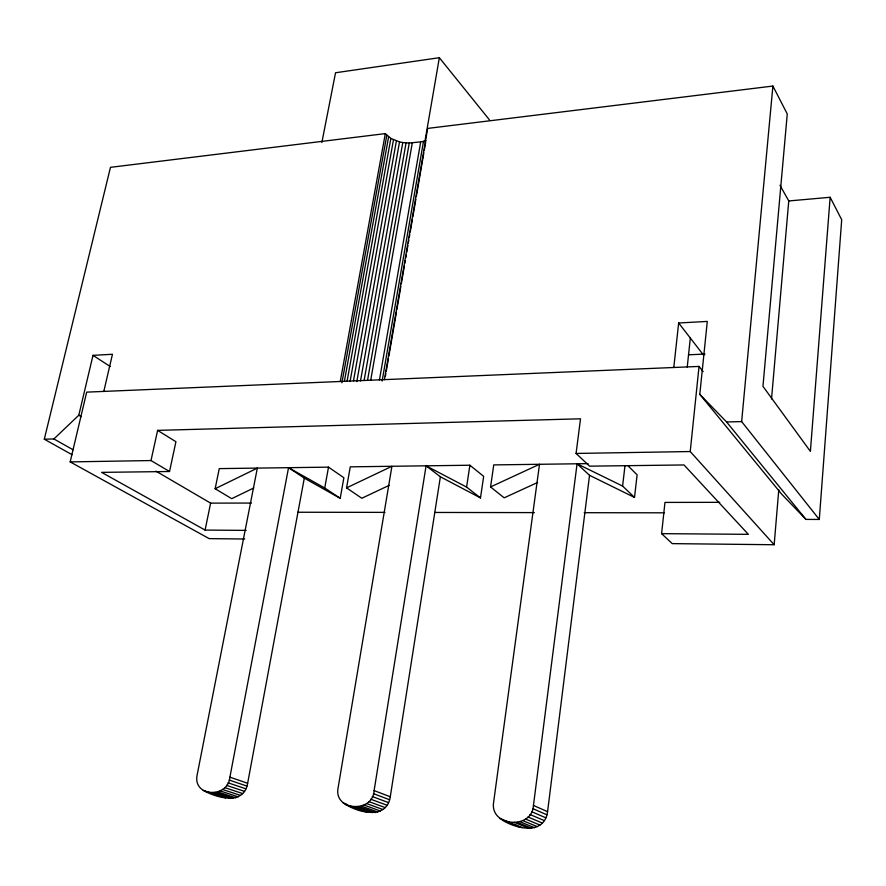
<?xml version="1.0" encoding="UTF-8"?>
<svg xmlns="http://www.w3.org/2000/svg" width="886" height="886" viewBox="0 0 886 886"><rect width="100%" height="100%" fill="white"/><g stroke="black" fill="none" stroke-linecap="round" stroke-linejoin="round"><path stroke-width="1.33" d="M673.792 367.491L678.654 322.991L707.294 321.419L699.796 394.325L781.662 494.144L805.95 519.406L819.295 519.451L841.7 219.739L830.149 197.279L788.761 200.956L779.99 185.296M830.149 197.279L810.391 451.384L762.957 386.34L787.266 113.962L772.902 86.053L427.672 128.415L384.413 379.64M719.731 502.329L664.965 502.417L661.598 533.649L672.241 543.627L774.165 544.735L778.772 489.847M771.518 398.977L788.761 200.956M819.295 519.451L741.648 421.592L772.902 86.053M774.165 544.735L690.227 451.539L699.043 366.427L86.684 392.133L70.171 461.905L209.162 538.622L244.735 539.009M687.248 366.992L690.327 338.053M537.58 482.493L504.167 497.832L490.556 486.935L539.508 464.286L493.701 801.741C489.094 826.749 532.22 830.071 533.45 805.44L577.074 463.788L589.533 475.306L634.52 497.434L637.112 474.83L628.019 465.837M634.52 497.434L622.603 486.06L624.973 465.826M502.196 820.048C516.494 828.986 544.27 835.465 547.581 811.676L589.533 475.306M661.598 533.649L748.349 534.336L684.014 464.951L589.622 466.158L576.077 453.444L580.518 418.801L157.619 430.375L150.997 460.554L169.525 471.507L175.926 441.726L157.619 430.375M490.556 486.935L493.757 464.906L588.094 463.633M346.559 487.876L391.922 466.291L338.208 787.244C332.815 811.022 372.984 813.558 374.113 790.589L426.088 465.826L440.375 476.79L480.489 497.91L483.667 476.358L469.89 465.228L350.269 466.844L346.559 487.876L361.809 498.264L389.175 485.34M480.489 497.91L466.59 487.09L469.89 465.228M347.644 805.584C361.255 813.448 387.171 818.73 390.272 796.769L440.375 476.79M382.121 381.035L423.497 141.35L425.956 140.575M424.837 141.937L439.345 57.701L335.539 72.752L321.873 142.48M385.366 376.472L385.831 373.737M386.296 371.012L388.411 358.741M388.888 356.017L396.396 312.381M396.862 309.657L400.849 286.477M401.314 283.753L404.37 266.021M404.836 263.297L405.312 260.573M405.777 257.837L406.242 255.113M406.718 252.388L407.892 245.566M408.357 242.842L408.823 240.117M409.299 237.393L409.764 234.657M410.24 231.933L412.344 219.662M412.821 216.937L415.866 199.206M416.331 196.482L423.84 152.846M424.316 150.122L425.723 141.937M379.452 379.917L420.695 141.849L423.497 141.35M367.546 380.238L409.254 143.045L420.695 141.849M370.702 380.282L412.3 142.845M356.814 381.622L399.52 141.882L390.848 138.404L385.321 133.609L110.473 167.332L44.3 439.201L72.01 454.684M360.502 380.925L402.776 142.557L409.254 143.045M215.143 488.729L257.35 468.107L197.312 774.109C191.708 797.345 228.234 798.552 229.906 777.155L288.548 467.686L304.308 478.13L340.213 498.331L343.868 477.742L328.507 467.143L219.252 468.616L215.143 488.729L231.7 498.674L253.784 487.964M364.19 380.016L406.054 142.945M350.125 381.124L393.473 139.778M353.492 380.758L396.385 140.952M341.918 382.785L386.817 135.226M340.213 498.331L324.73 488.009L328.507 467.143M344.377 381.401L388.611 136.876M347.057 381.312L390.848 138.404M340.268 381.489L385.321 133.609M205.286 791.497C218.842 798.352 244.137 805.053 247.648 783.257L304.308 478.13M246.164 530.393L205.098 530.072L210.613 503.126L155.892 471.119M103.806 391.413L112.456 354.267L93.008 355.352L78.799 415.235L53.891 438.958L44.3 439.201M688.544 354.81L705.046 354.057M699.796 394.325L726.586 421.969L741.648 421.592M70.171 461.905L150.997 460.554M576.077 453.444L690.227 451.539M169.525 471.507L101.635 472.371L205.098 530.072M210.613 503.126L251.513 503.06M297.818 512.241L384.978 512.374M434.782 512.451L534.38 512.606M584.184 512.695L664.422 512.817M399.52 141.882L402.776 142.557M203.149 790.511L225.642 797.821M215.453 792.494L233.428 798.352M213.039 792.516L231.024 798.364M217.901 791.973L235.842 797.843M220.304 790.954L238.212 796.835M222.574 789.47L240.449 795.384M224.656 787.576L242.509 793.524M226.484 785.328L244.303 791.298M228.001 782.781L245.787 788.795M229.153 780.023L246.917 786.092M229.906 777.155L247.648 783.257M343.115 803.026L346.947 804.399M353.315 806.67L357.147 808.043M350.191 806.105L366.704 811.997M345.252 804.543L360.547 810.003M358.852 806.692L375.254 812.595M356.194 806.703L372.629 812.595M361.51 806.149L377.879 812.063M364.102 805.086L380.437 811.022M366.549 803.547L382.852 809.505M368.764 801.553L385.022 807.545M370.68 799.183L386.905 805.219M372.242 796.514L388.445 802.594M373.394 793.623L389.574 799.748M374.113 790.589L390.272 796.769M499.77 818.431L509.528 822.396M507.7 821.721L522.242 827.635M514.345 822.374L528.798 828.288M517.28 822.385L531.689 828.299M520.193 821.82L534.568 827.757M519.44 827.07L514.412 824.379M523.017 820.713L537.337 826.671M525.642 819.085L539.928 825.076M528.001 816.992L542.254 823.028M530.016 814.511L544.225 820.58M531.633 811.687L545.809 817.811M361.82 810.457L364.179 811.476M532.785 808.641L546.939 814.81M533.45 805.44L547.581 811.676M221.234 796.37L223.35 797.345M577.074 463.788L622.603 486.06M426.088 465.826L466.59 487.09M288.548 467.686L324.73 488.009M53.891 438.958L73.084 449.767M78.799 415.235L81.18 416.653M93.008 355.352L110.174 366.483M726.586 421.969L805.95 519.406M439.345 57.701L489.482 119.898M699.043 366.427L703.152 371.611M678.654 322.991L703.728 355.352"/></g></svg>
